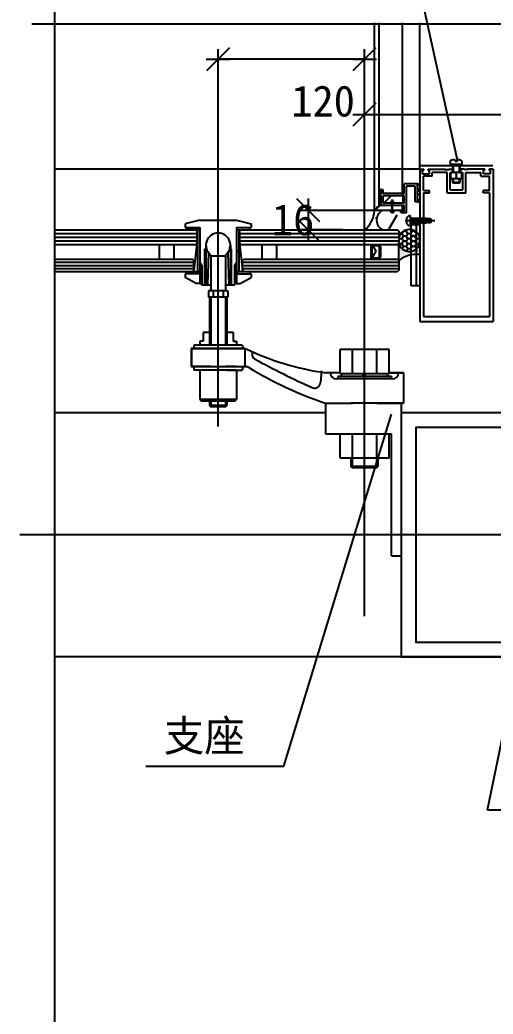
# Model space of a CAD drawing. Header units: metres. Extents: x 2349 to 5457, y 940 to 3258.
# Drawn here: x 2399 to 2787, y 1808 to 2623 of the extents above; entities that cross this region are included whole.
import ezdxf

# ---------------------------------------------------------------- set-up
doc = ezdxf.new("R2010")
doc.units = ezdxf.units.M
for name, color, linetype in [('B', 3, 'Continuous'), ('BZX', 1, 'Continuous'), ('CSX', 3, 'Continuous'), ('DHX', 4, 'Continuous'), ('LINE', 7, 'Continuous'), ('PMX', 8, 'Continuous'), ('SCREW', 6, 'Continuous'), ('SDH', 7, 'Continuous'), ('TXT', 2, 'Continuous'), ('XSX', 6, 'Continuous')]:
    doc.layers.add(name, color=color, linetype=linetype)

# ---------------------------------------------------------------- blocks, each defined once
blk = doc.blocks.new('A$C719D39D5')
at = {"layer": 'CSX'}
for p, q in [((15.8, 56.78, -342.86), (25.38, 55.94, -342.86)), ((0, 0, -342.86), (2.51, 0, -342.86))]:
    blk.add_line(p, q, dxfattribs=at)
for centre, radius, start, end in [((-624.51, 346.74, -342.86), 718.57, 331.32, 335.58), ((24.95, 50.96, -342.86), 5, 344.88, 85), ((2.51, 4, -342.86), 4, 270, 328.41)]:
    blk.add_arc(centre, radius, start, end, dxfattribs=at)
blk = doc.blocks.new('SK-01')
at = {"color": 3}
for points in [[(-41.52, 76.95), (-41.52, -48.05)], [(-41.52, 76.95), (-38.27, 76.95)], [(-39.32, 75.95), (-38.27, 75.95)], [(-39.32, 72.95), (-39.32, 75.95)], [(-38.27, 75.95), (-38.27, 76.95)], [(-34.77, 76.95), (-20.77, 76.95)], [(-34.77, 75.95), (-34.77, 76.95)], [(-34.77, 75.95), (-33.72, 75.95)], [(-33.72, 72.95), (-33.72, 75.95)], [(-19.27, 73.95), (-31.52, 73.95)], [(-31.52, 70.95), (-31.52, 73.95)], [(-26.58, 76.95), (-20.77, 76.95)], [(-20.77, 76.95), (-20.77, 76.45)], [(-20.77, 76.45), (-17.77, 76.45)], [(-19.27, 57.45), (-19.27, 73.95)], [(-17.77, 76.95), (-14.77, 76.95)], [(-17.77, 76.95), (-17.77, 76.45)], [(-16.77, 59.95), (-16.77, 73.95)], [(-16.77, 73.95), (-14.77, 73.95)], [(-14.77, 76.95), (-14.77, 73.95)], [(-5.27, 76.95), (-8.27, 76.95)], [(-8.27, 76.95), (-8.27, 73.95)], [(-8.27, 73.95), (-6.27, 73.95)], [(-6.27, 59.95), (-6.27, 73.95)], [(-5.27, 76.95), (-5.27, 76.45)], [(-2.27, 76.45), (-5.27, 76.45)], [(-3.77, 73.95), (8.48, 73.95)], [(-3.77, 57.45), (-3.77, 73.95)], [(11.73, 76.95), (-2.27, 76.95)], [(-2.27, 76.95), (-2.27, 76.45)], [(8.48, 70.95), (8.48, 73.95)], [(10.68, 72.95), (10.68, 75.95)], [(11.73, 75.95), (10.68, 75.95)], [(11.73, 75.95), (11.73, 76.95)], [(18.48, 76.95), (15.23, 76.95)], [(15.23, 75.95), (15.23, 76.95)], [(16.28, 75.95), (15.23, 75.95)], [(16.28, 72.95), (16.28, 75.95)], [(18.48, 76.95), (18.48, -48.05)], [(-39.32, 72.95), (-33.72, 72.95)], [(-38.52, 59.45), (-38.52, 70.95)], [(-31.52, 70.95), (-38.52, 70.95)], [(8.48, 70.95), (15.48, 70.95)], [(16.28, 72.95), (10.68, 72.95)], [(15.48, 59.45), (15.48, 70.95)], [(-38.52, 59.45), (-33.52, 59.45)], [(-38.52, 57.45), (-38.52, -44.05)], [(-38.52, 57.45), (-33.52, 57.45)], [(-33.52, 57.45), (-33.52, 59.45)], [(-19.27, 57.45), (-3.77, 57.45)], [(-16.77, 59.95), (-6.27, 59.95)], [(10.48, 57.45), (10.48, 59.45)], [(15.48, 59.45), (10.48, 59.45)], [(15.48, 57.45), (10.48, 57.45)], [(15.48, 57.45), (15.48, -44.05)], [(-41.52, -48.05), (18.48, -48.05)], [(-38.52, -44.05), (15.48, -44.05)]]:
    blk.add_lwpolyline(points, dxfattribs=at)
blk = doc.blocks.new('ST48X16')
at = {"layer": 'LINE'}
for p, q in [((0, 19.53), (0, -4.91)), ((-2.01, -0.75), (2.01, -0.75))]:
    blk.add_line(p, q, dxfattribs=at)
at = {"layer": 'SCREW'}
for p, q in [((-1.73, 15.84), (0, 17.29)), ((-1.43, 12.49), (0.25, 17.08)), ((0, 17.29), (1.73, 15.84)), ((-2.16, 11.27), (2.16, 12.03)), ((-2.16, 9.76), (2.16, 10.53)), ((-2.16, 8.44), (2.16, 9.2)), ((-1.73, 12.94), (-2.01, 12.68)), ((-2.01, 12.68), (-1.31, 12.81)), ((-2.01, 12.68), (-1.73, 12.42)), ((-1.91, 14.2), (-0.73, 14.41)), ((-1.73, 14.38), (-1.73, 15.84)), ((-1.73, 12.94), (-1.73, 14.03)), ((-1.22, 13.06), (-1.73, 12.94)), ((-1.73, 12.42), (-1.43, 12.49)), ((-1.73, 12.42), (-1.73, 11.62)), ((-1.73, 10.92), (-1.73, 10.11)), ((-1.73, 9.6), (-1.73, 8.79)), ((-1.73, 9.44), (-1.73, 8.64)), ((1.73, 15.84), (1.73, 13.58)), ((1.73, 13.58), (2.01, 13.32)), ((2.01, 13.32), (1.73, 13.06)), ((1.73, 13.06), (1.73, 12.38)), ((1.73, 11.68), (1.73, 10.87)), ((1.73, 10.2), (1.73, 9.4)), ((1.73, 8.86), (1.73, 8.05)), ((1.73, 8.7), (1.73, 7.9)), ((-2.16, 6.94), (2.16, 7.7)), ((-2.16, 5.44), (2.16, 6.2)), ((-2.16, 3.93), (2.16, 4.7)), ((-2.16, 2.43), (2.16, 3.19)), ((-2.16, 0.93), (2.16, 1.69)), ((-2.11, -0.67), (2.16, 0.03)), ((-1.73, 8.09), (-1.73, 7.29)), ((-1.73, 6.59), (-1.73, 5.79)), ((-1.73, 5.09), (-1.73, 4.28)), ((-1.73, 0.58), (-1.73, 4.13)), ((-1.73, 3.58), (-1.73, 2.78)), ((-1.73, 3.43), (-1.73, 2.63)), ((-1.73, 2.08), (-1.73, 1.28)), ((-1.73, 1.93), (-1.73, 1.12)), ((-1.73, 0.42), (-1.73, -0.38)), ((1.73, 0.38), (-1.73, -0.38)), ((1.73, 7.35), (1.73, 6.55)), ((1.73, 5.85), (1.73, 5.04)), ((1.73, 4.35), (1.73, 3.54)), ((1.73, 4.19), (1.73, 3.39)), ((1.73, 2.84), (1.73, 2.04)), ((1.73, 2.69), (1.73, 1.88)), ((1.73, 1.34), (1.73, 0.54)), ((1.73, 1.19), (1.73, 0.38)), ((2.16, 0.03), (1.73, 0.38)), ((2.01, -0.09), (2.16, 0.03)), ((-4.28, -0.75), (4.28, -0.75)), ((-1.73, -0.38), (-2.11, -0.67)), ((-2.11, -0.67), (-2.01, -0.75)), ((-0.25, -0.75), (2.01, -0.09)), ((2.01, -0.09), (2.01, -0.75))]:
    blk.add_line(p, q, dxfattribs=at)
for points in [[(1.73, 11.68), (2.16, 12.03), (1.73, 12.38), (-1.73, 11.62), (-2.16, 11.27), (-1.73, 10.92)], [(1.73, 10.18), (2.16, 10.53), (1.73, 10.87), (-1.73, 10.11), (-2.16, 9.76), (-1.73, 9.41)], [(1.73, 8.86), (2.16, 9.2), (1.73, 9.55), (-1.73, 8.79), (-2.16, 8.44), (-1.73, 8.09)], [(-1.73, 14.38), (-0.73, 14.41), (-1.73, 14.03), (-1.91, 14.2)], [(1.73, 7.35), (2.16, 7.7), (1.73, 8.05), (-1.73, 7.29), (-2.16, 6.94), (-1.73, 6.59)], [(1.73, 5.85), (2.16, 6.2), (1.73, 6.55), (-1.73, 5.79), (-2.16, 5.44), (-1.73, 5.09)], [(1.73, 4.35), (2.16, 4.7), (1.73, 5.04), (-1.73, 4.28), (-2.16, 3.93), (-1.73, 3.58)], [(1.73, 2.84), (2.16, 3.19), (1.73, 3.54), (-1.73, 2.78), (-2.16, 2.43), (-1.73, 2.08)], [(1.73, 1.34), (2.16, 1.69), (1.73, 2.04), (-1.73, 1.28), (-2.16, 0.93), (-1.73, 0.58)]]:
    blk.add_lwpolyline(points, close=True, dxfattribs=at)
blk.add_lwpolyline([(-4.28, -0.75, 0.4), (-0.4, -3.75), (-0.4, -3.31), (0.4, -3.31), (0.4, -3.75, 0.4), (4.28, -0.75)], format="xyb", dxfattribs=at)
for centre, radius, start, end in [((-1.79, 18.13), 2.29, 271.51, 332.84), ((-0.47, 16.2), 3.83, 255.54, 304.95)]:
    blk.add_arc(centre, radius, start, end, dxfattribs=at)
blk = doc.blocks.new('A$C3AE73DB5')
at = {"layer": 'CSX'}
for p, q in [((0, 18), (0, 48)), ((0, 48), (22, 48)), ((4, 18), (4, 44)), ((4, 44), (18, 44)), ((18, 0), (18, 44)), ((22, 32), (22, 48)), ((56, 38), (60, 38)), ((56, 32), (56, 38)), ((60, 12), (60, 38)), ((0, 18), (4, 18)), ((22, 32), (56, 32)), ((22, 16), (22, 28)), ((22, 28), (56, 28)), ((56, 16), (56, 28)), ((18, 0), (26, 0)), ((22, 16), (56, 16)), ((22, 12), (60, 12)), ((22, 3), (22, 12)), ((22, 3), (29, 3)), ((29, 3), (26, 0))]:
    blk.add_line(p, q, dxfattribs=at)
blk = doc.blocks.new('CC')
blk.add_line((-24.24, 0), (24.24, 0))
blk.add_lwpolyline([(-23.48, -23.39), (23.76, 23.82)])

msp = doc.modelspace()

# ---------------------------------------------------------------- hatches: boundary and pattern name
h = msp.add_hatch()
h.set_pattern_fill('DOTS', scale=10)
h.paths.add_polyline_path([(2696.2, 2450.77), (2681.37, 2450.77, 0.21), (2689.37, 2466.77), (2696, 2466.77, 0.61)])
h = msp.add_hatch()
h.set_pattern_fill('HONEY', scale=15)
h.paths.add_polyline_path([(2704.24, 2450.77), (2696.2, 2450.77, -0.61), (2696, 2466.77), (2702.3, 2466.77, 0.83), (2705.38, 2466.2, -0.57)])
at = {"layer": 'CSX'}
h = msp.add_hatch(dxfattribs=at)
h.set_pattern_fill('ANSI31', scale=5)
h.paths.add_polyline_path([(2694.37, 2483.75), (2693.37, 2483.75), (2693.37, 2470.75), (2694.37, 2470.75)])
h = msp.add_hatch(dxfattribs=at)
h.set_pattern_fill('ANSI31', scale=5)
h.paths.add_polyline_path([(2694.67, 2483.75), (2693.67, 2483.75), (2693.67, 2470.75), (2694.67, 2470.75)])
h = msp.add_hatch(dxfattribs=at)
h.set_pattern_fill('ANSI31', scale=5)
h.paths.add_polyline_path([(2694.67, 2483.75), (2693.67, 2483.75), (2693.67, 2470.75), (2694.67, 2470.75)])
h = msp.add_hatch(dxfattribs=at)
h.set_pattern_fill('ANSI31', scale=5)
h.paths.add_polyline_path([(2694.67, 2483.75), (2693.67, 2483.75), (2693.67, 2470.75), (2694.67, 2470.75)])
h = msp.add_hatch(dxfattribs=at)
h.set_pattern_fill('ANSI31', scale=5)
h.paths.add_polyline_path([(2694.67, 2483.75), (2693.67, 2483.75), (2693.67, 2470.75), (2694.67, 2470.75)])
h = msp.add_hatch(dxfattribs=at)
h.set_pattern_fill('ANSI31', scale=10)
h.paths.add_polyline_path([(2696.67, 2478.75), (2711.67, 2478.75), (2713.67, 2478.75), (2713.67, 2472.75), (2705.57, 2472.75, 1), (2702.8, 2472.75), (2696.67, 2472.75)])
h = msp.add_hatch(dxfattribs=at)
h.set_pattern_fill('ANSI31', scale=10)
h.paths.add_polyline_path([(2696.67, 2478.75), (2711.67, 2478.75), (2713.67, 2478.75), (2713.67, 2472.75), (2705.57, 2472.75, 1), (2702.8, 2472.75), (2696.67, 2472.75)])
h = msp.add_hatch(dxfattribs=at)
h.set_pattern_fill('ANSI31', scale=10)
h.paths.add_polyline_path([(2696.67, 2478.75), (2711.67, 2478.75), (2713.67, 2478.75), (2713.67, 2472.75), (2705.57, 2472.75, 1), (2702.8, 2472.75), (2696.67, 2472.75)])
h = msp.add_hatch(dxfattribs=at)
h.set_pattern_fill('ANSI31', scale=10)
h.paths.add_polyline_path([(2696.67, 2478.75), (2711.67, 2478.75), (2713.67, 2478.75), (2713.67, 2472.75), (2705.57, 2472.75, 1), (2702.8, 2472.75), (2696.67, 2472.75)])
at = {"layer": 'PMX'}
h = msp.add_hatch(dxfattribs=at)
h.set_pattern_fill('ANSI37', scale=18)
h.paths.add_polyline_path([(2546.37, 2452.77), (2536.83, 2452.77), (2538.6, 2450.77), (2546.37, 2450.77)])
h.paths.add_polyline_path([(2536.83, 2452.77), (2535.37, 2452.77), (2535.37, 2450.77), (2538.6, 2450.77)])
h.paths.add_polyline_path([(2587.37, 2452.77), (2576.37, 2452.77), (2576.37, 2450.77), (2587.37, 2450.77)])
h.paths.add_polyline_path([(2578.37, 2450.77), (2576.78, 2450.77), (2576.37, 2450.36), (2576.37, 2416.77), (2578.37, 2416.77)])
h.paths.add_polyline_path([(2546.37, 2450.77), (2544.37, 2450.77), (2544.37, 2424.58), (2545.89, 2423.06), (2546.37, 2423.54)])
h.paths.add_polyline_path([(2546.37, 2422.58), (2545.89, 2423.06), (2544.37, 2421.54), (2544.37, 2416.77), (2546.37, 2416.77)])
h.paths.add_polyline_path([(2544.37, 2424.58), (2544.37, 2421.54), (2545.89, 2423.06)])
h.paths.add_polyline_path([(2546.37, 2416.77), (2535.37, 2416.77), (2535.37, 2414.77), (2546.37, 2414.77)])
h.paths.add_polyline_path([(2587.37, 2416.77), (2576.37, 2416.77), (2576.37, 2414.77), (2587.37, 2414.77)])
h = msp.add_hatch(dxfattribs=at)
h.set_pattern_fill('HEX', scale=5)
h.paths.add_polyline_path([(2693.37, 2428.77), (2692.37, 2427.77), (2687.37, 2427.77), (2687.37, 2437.77), (2692.37, 2437.77), (2693.37, 2436.77)])
h = msp.add_hatch(dxfattribs=at)
h.set_pattern_fill('HEX', scale=5)
h.paths.add_polyline_path([(2693.37, 2436.77), (2692.37, 2437.77), (2687.37, 2437.77), (2687.37, 2427.77), (2692.37, 2427.77), (2693.37, 2428.77)])
h = msp.add_hatch(dxfattribs=at)
h.set_pattern_fill('ANSI37', scale=18)
h.paths.add_polyline_path([(2708.37, 2438.77), (2709.37, 2439.77), (2709.37, 2425.77), (2708.37, 2426.77), (2692.79, 2426.77), (2694.37, 2428.36), (2694.37, 2437.18), (2692.79, 2438.77)])
h = msp.add_hatch(dxfattribs=at)
h.set_pattern_fill('ANSI37', scale=18)
h.paths.add_polyline_path([(2708.37, 2438.77), (2709.37, 2439.77), (2709.37, 2425.77), (2708.37, 2426.77), (2692.79, 2426.77), (2694.37, 2428.36), (2694.37, 2437.18), (2692.79, 2438.77)])

# ---------------------------------------------------------------- linework, layer by layer
for p, q in [((2726.67, 2500.77), (2726.67, 2620.5)), ((2752.04, 2504.78), (2752.04, 2503.77)), ((2753.37, 2503.77), (2753.37, 2497.77)), ((2753.87, 2503.77), (2753.87, 2497.77)), ((2756.38, 2504.78), (2755.76, 2503.77)), ((2757.05, 2504.78), (2756.42, 2503.77)), ((2758.87, 2503.77), (2758.87, 2497.77)), ((2759.37, 2503.77), (2759.37, 2497.77)), ((2751.65, 2496.77), (2751.65, 2493.77)), ((2757.37, 2497.77), (2752.65, 2497.77)), ((2756.37, 2496.77), (2756.37, 2493.77)), ((2760.09, 2497.77), (2757.37, 2497.77)), ((2760.09, 2497.77), (2759.37, 2497.77)), ((2759.63, 2497.77), (2760.09, 2497.77)), ((2761.09, 2493.77), (2761.09, 2496.77)), ((2760.09, 2492.77), (2752.65, 2492.77)), ((2753.37, 2492.77), (2753.37, 2489.77)), ((2759.37, 2489.77), (2753.37, 2489.77)), ((2753.87, 2489.27), (2753.37, 2489.77)), ((2753.87, 2492.77), (2753.87, 2489.27)), ((2758.87, 2489.27), (2753.87, 2489.27)), ((2758.87, 2492.77), (2758.87, 2489.27)), ((2758.87, 2489.27), (2759.37, 2489.77)), ((2759.37, 2492.77), (2759.37, 2489.77)), ((2713.67, 2480.75), (2713.67, 2483.75)), ((2713.67, 2480.75), (2713.67, 2483.75)), ((2713.67, 2472.75), (2713.67, 2478.75)), ((2713.67, 2472.75), (2713.67, 2478.75)), ((2715.67, 2476.59), (2715.67, 2483.75)), ((2715.67, 2476.59), (2715.67, 2483.75)), ((2715.67, 2468.27), (2715.67, 2474.59)), ((2715.67, 2468.27), (2715.67, 2474.59)), ((2726.67, 2455), (2719.17, 2455)), ((2726.67, 2405), (2719.17, 2405))]:
    msp.add_line(p, q)
for points in [[(2751.62, 2506.57, -0.41), (2753.42, 2508.37)], [(2759.32, 2508.37, -0.41), (2761.12, 2506.57)]]:
    msp.add_lwpolyline(points, format="xyb")
for points in [[(2751.62, 2506.57), (2751.62, 2504.77)], [(2751.62, 2504.78), (2761.12, 2504.78)], [(2760.75, 2504.78), (2760.75, 2503.77), (2752.04, 2503.77)], [(2755.57, 2508.37), (2753.42, 2508.37)], [(2755.57, 2508.37), (2755.57, 2506.97)], [(2757.17, 2506.97), (2755.57, 2506.97)], [(2757.17, 2508.37), (2757.17, 2506.97)], [(2759.32, 2508.37), (2757.17, 2508.37)], [(2761.12, 2506.57), (2761.12, 2504.77)], [(2696.37, 2483.75), (2693.37, 2483.75)], [(2696.37, 2483.75), (2693.37, 2483.75)], [(2696.67, 2483.75), (2693.67, 2483.75)], [(2696.67, 2483.75), (2693.67, 2483.75)], [(2696.67, 2483.75), (2693.67, 2483.75)], [(2696.67, 2483.75), (2693.67, 2483.75)], [(2696.67, 2483.75), (2693.67, 2483.75)], [(2696.67, 2483.75), (2693.67, 2483.75)], [(2696.67, 2483.75), (2693.67, 2483.75)], [(2696.67, 2483.75), (2693.67, 2483.75)], [(2694.37, 2480.75), (2694.37, 2483.75)], [(2694.37, 2470.75), (2694.37, 2483.75)], [(2694.37, 2470.75), (2694.37, 2483.75)], [(2694.37, 2472.75), (2694.37, 2478.75)], [(2694.37, 2472.75), (2694.37, 2478.75)], [(2694.67, 2480.75), (2694.67, 2483.75)], [(2694.67, 2480.75), (2694.67, 2483.75)], [(2694.67, 2470.75), (2694.67, 2483.75)], [(2694.67, 2470.75), (2694.67, 2483.75)], [(2694.67, 2470.75), (2694.67, 2483.75)], [(2694.67, 2470.75), (2694.67, 2483.75)], [(2694.67, 2480.75), (2694.67, 2483.75)], [(2694.67, 2470.75), (2694.67, 2483.75)], [(2694.67, 2470.75), (2694.67, 2483.75)], [(2694.67, 2480.75), (2694.67, 2483.75)], [(2694.67, 2470.75), (2694.67, 2483.75)], [(2694.67, 2470.75), (2694.67, 2483.75)], [(2694.67, 2472.75), (2694.67, 2478.75)], [(2694.67, 2472.75), (2694.67, 2478.75)], [(2694.67, 2472.75), (2694.67, 2478.75)], [(2694.67, 2472.75), (2694.67, 2478.75)], [(2694.67, 2472.75), (2694.67, 2478.75)], [(2694.67, 2472.75), (2694.67, 2478.75)], [(2694.67, 2472.75), (2694.67, 2478.75)], [(2694.67, 2472.75), (2694.67, 2478.75)], [(2696.37, 2480.75), (2696.37, 2483.75)], [(2711.37, 2480.75), (2696.37, 2480.75)], [(2711.37, 2478.75), (2696.37, 2478.75)], [(2696.37, 2472.75), (2696.37, 2478.75)], [(2696.37, 2472.75), (2696.37, 2478.75)], [(2696.67, 2480.75), (2696.67, 2483.75)], [(2696.67, 2480.75), (2696.67, 2483.75)], [(2696.67, 2480.75), (2696.67, 2483.75)], [(2696.67, 2480.75), (2696.67, 2483.75)], [(2713.67, 2480.75), (2696.67, 2480.75)], [(2713.67, 2480.75), (2696.67, 2480.75)], [(2713.67, 2480.75), (2696.67, 2480.75)], [(2713.67, 2480.75), (2696.67, 2480.75)], [(2711.67, 2480.75), (2696.67, 2480.75)], [(2711.67, 2480.75), (2696.67, 2480.75)], [(2713.67, 2480.75), (2696.67, 2480.75)], [(2713.67, 2480.75), (2696.67, 2480.75)], [(2711.67, 2480.75), (2696.67, 2480.75)], [(2713.67, 2480.75), (2696.67, 2480.75)], [(2713.67, 2480.75), (2696.67, 2480.75)], [(2711.67, 2480.75), (2696.67, 2480.75)], [(2713.67, 2478.75), (2696.67, 2478.75)], [(2713.67, 2478.75), (2696.67, 2478.75)], [(2713.67, 2478.75), (2696.67, 2478.75)], [(2713.67, 2478.75), (2696.67, 2478.75)], [(2711.67, 2478.75), (2696.67, 2478.75)], [(2711.67, 2478.75), (2696.67, 2478.75)], [(2713.67, 2478.75), (2696.67, 2478.75)], [(2713.67, 2478.75), (2696.67, 2478.75)], [(2711.67, 2478.75), (2696.67, 2478.75)], [(2713.67, 2478.75), (2696.67, 2478.75)], [(2713.67, 2478.75), (2696.67, 2478.75)], [(2711.67, 2478.75), (2696.67, 2478.75)], [(2696.67, 2472.75), (2696.67, 2478.75)], [(2696.67, 2472.75), (2696.67, 2478.75)], [(2696.67, 2472.75), (2696.67, 2478.75)], [(2696.67, 2472.75), (2696.67, 2478.75)], [(2696.67, 2472.75), (2696.67, 2478.75)], [(2696.67, 2472.75), (2696.67, 2478.75)], [(2696.67, 2472.75), (2696.67, 2478.75)], [(2696.67, 2472.75), (2696.67, 2478.75)], [(2713.67, 2472.75), (2713.67, 2478.75)], [(2713.67, 2472.75), (2713.67, 2478.75)], [(2713.67, 2470.75), (2693.67, 2470.75)], [(2713.67, 2470.75), (2693.67, 2470.75)], [(2713.67, 2470.75), (2693.67, 2470.75)], [(2713.67, 2470.75), (2693.67, 2470.75)], [(2711.37, 2472.75), (2696.37, 2472.75)], [(2713.67, 2472.75), (2696.67, 2472.75)], [(2713.67, 2472.75), (2696.67, 2472.75)], [(2711.67, 2472.75), (2696.67, 2472.75)], [(2711.67, 2472.75), (2696.67, 2472.75)], [(2713.67, 2472.75), (2696.67, 2472.75)], [(2711.67, 2472.75), (2696.67, 2472.75)], [(2713.67, 2472.75), (2696.67, 2472.75)], [(2711.67, 2472.75), (2696.67, 2472.75)], [(2713.67, 2466.25), (2713.67, 2470.75)], [(2713.67, 2466.25), (2713.67, 2470.75)]]:
    msp.add_lwpolyline(points)
for centre, start, end in [((2752.65, 2496.77), 90, 180), ((2755.37, 2496.77), 0, 90), ((2757.37, 2496.77), 90, 180), ((2757.37, 2496.77), 90, 180), ((2760.09, 2496.77), 0, 90), ((2752.65, 2493.77), 180, 270), ((2755.37, 2493.77), 270, 0), ((2757.37, 2493.77), 180, 270), ((2760.09, 2493.77), 270, 0)]:
    msp.add_arc(centre, 1, start, end)
at = {"layer": 'B'}
msp.add_line((2719.17, 2455), (2719.17, 2405), dxfattribs=at)
at = {"layer": 'BZX'}
for p, q in [((2561.37, 2502.87), (2561.37, 2598.9)), ((2681.37, 2503.62), (2681.37, 2598.9)), ((2681.37, 2590.9), (2561.37, 2590.9)), ((2681.37, 2503.59), (2681.37, 2553.52)), ((2681.37, 2545.52), (3141.37, 2545.52)), ((2724.67, 2488.75), (2726.67, 2488.75)), ((2724.67, 2486.61), (2726.67, 2488.61)), ((2726.67, 2487.92), (2725.84, 2488.75)), ((2726.67, 2483.43), (2724.67, 2485.43)), ((2724.67, 2482.12), (2726.67, 2484.12)), ((2726.67, 2478.94), (2724.67, 2480.94)), ((2724.67, 2477.63), (2725.2, 2478.16)), ((2726.67, 2474.45), (2724.67, 2476.45)), ((2724.67, 2473.75), (2726.67, 2473.75)), ((2726.32, 2474.79), (2726.67, 2475.14)), ((2689.34, 2466.77), (2627.4, 2466.77)), ((2635.4, 2450.77), (2635.4, 2466.77)), ((2663.42, 2450.77), (2627.4, 2450.77)), ((2711.95, 2447.67), (2710.87, 2447.67)), ((2711.95, 2447.67), (2713.14, 2449.73)), ((2713.14, 2445.61), (2711.95, 2447.67)), ((2711.95, 2443.55), (2713.14, 2445.61)), ((2713.14, 2449.74), (2713.13, 2449.76)), ((2715.52, 2449.74), (2713.14, 2449.74)), ((2715.52, 2445.61), (2713.14, 2445.61)), ((2715.52, 2449.73), (2716.27, 2451.04)), ((2716.71, 2447.67), (2715.52, 2449.74)), ((2715.52, 2445.61), (2716.71, 2447.67)), ((2716.71, 2443.55), (2715.52, 2445.61)), ((2718.87, 2447.67), (2716.71, 2447.67)), ((2719.09, 2447.67), (2718.87, 2447.67)), ((2719.09, 2447.67), (2720.28, 2449.73)), ((2720.28, 2445.61), (2719.09, 2447.67)), ((2719.09, 2443.55), (2720.28, 2445.61)), ((2720.28, 2449.74), (2719.5, 2451.09)), ((2722.66, 2449.74), (2720.28, 2449.74)), ((2722.66, 2445.61), (2720.28, 2445.61)), ((2722.66, 2449.73), (2722.75, 2449.88)), ((2723.37, 2448.51), (2722.66, 2449.74)), ((2722.66, 2445.61), (2723.37, 2446.83)), ((2723.37, 2444.39), (2722.66, 2445.61)), ((2723.86, 2447.67), (2723.37, 2448.51)), ((2723.37, 2446.83), (2723.86, 2447.67)), ((2725.18, 2447.67), (2723.85, 2447.67)), ((2726.37, 2445.58), (2726.37, 2438.84)), ((2709.57, 2443.55), (2709.37, 2443.89)), ((2709.37, 2443.21), (2709.57, 2443.55)), ((2709.57, 2439.42), (2709.37, 2439.76)), ((2709.51, 2439.32), (2709.57, 2439.42)), ((2711.95, 2443.55), (2709.57, 2443.55)), ((2710.87, 2439.42), (2709.57, 2439.42)), ((2709.57, 2439.12), (2709.57, 2439.12)), ((2709.57, 2437.53), (2709.57, 2437.53)), ((2711.95, 2439.42), (2710.87, 2439.42)), ((2713.14, 2441.49), (2711.95, 2443.55)), ((2711.95, 2439.42), (2712.14, 2439.75)), ((2713.14, 2437.36), (2711.95, 2439.42)), ((2712.05, 2435.48), (2713.14, 2437.36)), ((2712.14, 2439.75), (2713.14, 2441.49)), ((2715.52, 2441.49), (2713.14, 2441.49)), ((2715.52, 2437.36), (2713.14, 2437.36)), ((2715.52, 2441.49), (2716.71, 2443.55)), ((2716.52, 2439.75), (2715.52, 2441.49)), ((2715.52, 2437.36), (2716.71, 2439.42)), ((2716.71, 2435.3), (2715.52, 2437.36)), ((2716.71, 2439.42), (2716.52, 2439.75)), ((2718.87, 2443.55), (2716.71, 2443.55)), ((2718.87, 2439.42), (2716.71, 2439.42)), ((2719.09, 2443.55), (2718.87, 2443.55)), ((2719.09, 2439.42), (2718.87, 2439.42)), ((2720.28, 2441.49), (2719.09, 2443.55)), ((2719.09, 2439.42), (2720.28, 2441.49)), ((2720.28, 2437.36), (2719.09, 2439.42)), ((2719.09, 2435.3), (2720.28, 2437.36)), ((2722.66, 2441.49), (2720.28, 2441.49)), ((2722.66, 2437.36), (2720.28, 2437.36)), ((2722.66, 2441.49), (2723.37, 2442.71)), ((2723.37, 2440.26), (2722.66, 2441.49)), ((2722.66, 2437.36), (2723.37, 2438.59)), ((2723.37, 2436.14), (2722.66, 2437.36)), ((2723.86, 2443.55), (2723.37, 2444.39)), ((2723.37, 2442.71), (2723.86, 2443.55)), ((2723.86, 2439.42), (2723.37, 2440.26)), ((2723.37, 2438.59), (2723.86, 2439.42)), ((2726.24, 2443.55), (2723.85, 2443.55)), ((2726.24, 2439.42), (2723.85, 2439.42)), ((2726.24, 2443.55), (2726.37, 2443.78)), ((2726.37, 2443.31), (2726.24, 2443.55)), ((2726.24, 2439.42), (2726.37, 2439.66)), ((2726.37, 2439.19), (2726.24, 2439.42)), ((2726.24, 2437.53), (2726.24, 2437.53)), ((2709.57, 2435.95), (2709.57, 2435.95)), ((2709.57, 2434.36), (2709.57, 2434.36)), ((2709.57, 2432.77), (2709.57, 2432.77)), ((2709.57, 2431.18), (2709.57, 2431.18)), ((2709.57, 2429.6), (2709.57, 2429.6)), ((2709.96, 2436.74), (2709.96, 2436.74)), ((2709.96, 2435.15), (2709.96, 2435.15)), ((2709.96, 2433.57), (2709.96, 2433.57)), ((2709.96, 2431.98), (2709.96, 2431.98)), ((2709.96, 2430.39), (2709.96, 2430.39)), ((2710.36, 2435.95), (2710.36, 2435.95)), ((2710.36, 2434.36), (2710.36, 2434.36)), ((2710.36, 2432.77), (2710.36, 2432.77)), ((2710.36, 2431.18), (2710.36, 2431.18)), ((2710.36, 2429.6), (2710.36, 2429.6)), ((2710.76, 2436.74), (2710.76, 2436.74)), ((2710.76, 2435.15), (2710.76, 2435.15)), ((2710.76, 2433.57), (2710.76, 2433.57)), ((2710.76, 2431.98), (2710.76, 2431.98)), ((2710.76, 2430.39), (2710.76, 2430.39)), ((2711.15, 2435.95), (2711.15, 2435.95)), ((2711.15, 2434.36), (2711.15, 2434.36)), ((2711.15, 2432.77), (2711.15, 2432.77)), ((2711.15, 2431.18), (2711.15, 2431.18)), ((2711.15, 2429.6), (2711.15, 2429.6)), ((2711.55, 2435.15), (2711.55, 2435.15)), ((2711.55, 2433.57), (2711.55, 2433.57)), ((2711.55, 2431.98), (2711.55, 2431.98)), ((2711.55, 2430.39), (2711.55, 2430.39)), ((2711.95, 2434.36), (2711.95, 2434.36)), ((2711.95, 2432.77), (2711.95, 2432.77)), ((2711.95, 2431.18), (2711.95, 2431.18)), ((2711.95, 2429.6), (2711.95, 2429.6)), ((2712.35, 2435.15), (2712.35, 2435.15)), ((2712.35, 2433.57), (2712.35, 2433.57)), ((2712.35, 2431.98), (2712.35, 2431.98)), ((2712.35, 2430.39), (2712.35, 2430.39)), ((2712.74, 2434.36), (2712.74, 2434.36)), ((2712.74, 2432.77), (2712.74, 2432.77)), ((2712.74, 2431.18), (2712.74, 2431.18)), ((2712.74, 2429.6), (2712.74, 2429.6)), ((2713.14, 2433.57), (2713.14, 2433.57)), ((2713.14, 2431.98), (2713.14, 2431.98)), ((2713.14, 2430.39), (2713.14, 2430.39)), ((2713.54, 2434.36), (2713.54, 2434.36)), ((2713.54, 2432.77), (2713.54, 2432.77)), ((2713.54, 2431.18), (2713.54, 2431.18)), ((2713.54, 2429.6), (2713.54, 2429.6)), ((2713.93, 2433.57), (2713.93, 2433.57)), ((2713.93, 2431.98), (2713.93, 2431.98)), ((2713.93, 2430.39), (2713.93, 2430.39)), ((2714.33, 2432.77), (2714.33, 2432.77)), ((2714.33, 2431.18), (2714.33, 2431.18)), ((2714.33, 2429.6), (2714.33, 2429.6)), ((2714.73, 2433.57), (2714.73, 2433.57)), ((2714.73, 2431.98), (2714.73, 2431.98)), ((2714.73, 2430.39), (2714.73, 2430.39)), ((2715.12, 2432.77), (2715.12, 2432.77)), ((2715.12, 2431.18), (2715.12, 2431.18)), ((2715.12, 2429.6), (2715.12, 2429.6)), ((2715.52, 2433.57), (2715.52, 2433.57)), ((2715.52, 2431.98), (2715.52, 2431.98)), ((2715.52, 2430.39), (2715.52, 2430.39)), ((2715.69, 2433.52), (2716.47, 2434.88)), ((2715.92, 2432.77), (2715.92, 2432.77)), ((2715.92, 2431.18), (2715.92, 2431.18)), ((2715.92, 2429.6), (2715.92, 2429.6)), ((2716.31, 2431.98), (2716.31, 2431.98)), ((2716.31, 2430.39), (2716.31, 2430.39)), ((2716.47, 2434.88), (2716.71, 2435.3)), ((2718.87, 2435.3), (2716.71, 2435.3)), ((2716.71, 2432.77), (2716.71, 2432.77)), ((2716.71, 2431.18), (2716.71, 2431.18)), ((2717.11, 2431.98), (2717.11, 2431.98)), ((2717.11, 2430.39), (2717.11, 2430.39)), ((2717.5, 2432.77), (2717.5, 2432.77)), ((2717.5, 2431.18), (2717.5, 2431.18)), ((2717.9, 2431.98), (2717.9, 2431.98)), ((2717.9, 2430.39), (2717.9, 2430.39)), ((2718.3, 2432.77), (2718.3, 2432.77)), ((2718.3, 2431.18), (2718.3, 2431.18)), ((2718.7, 2431.98), (2718.7, 2431.98)), ((2718.7, 2430.39), (2718.7, 2430.39)), ((2719.09, 2435.3), (2718.87, 2435.3)), ((2720.15, 2433.47), (2719.09, 2435.3)), ((2719.09, 2432.77), (2719.09, 2432.77)), ((2719.09, 2431.18), (2719.09, 2431.18)), ((2719.49, 2431.98), (2719.49, 2431.98)), ((2719.49, 2430.39), (2719.49, 2430.39)), ((2719.89, 2432.77), (2719.89, 2432.77)), ((2719.89, 2431.18), (2719.89, 2431.18)), ((2720.28, 2431.98), (2720.28, 2431.98)), ((2720.68, 2432.77), (2720.68, 2432.77)), ((2720.68, 2431.18), (2720.68, 2431.18)), ((2721.08, 2433.57), (2721.08, 2433.57)), ((2721.08, 2431.98), (2721.08, 2431.98)), ((2721.47, 2432.77), (2721.47, 2432.77)), ((2721.47, 2431.18), (2721.47, 2431.18)), ((2721.87, 2433.57), (2721.87, 2433.57)), ((2721.87, 2431.98), (2721.87, 2431.98)), ((2722.27, 2432.77), (2722.27, 2432.77)), ((2722.27, 2431.18), (2722.27, 2431.18)), ((2722.66, 2433.57), (2722.66, 2433.57)), ((2722.66, 2431.98), (2722.66, 2431.98)), ((2723.06, 2434.36), (2723.06, 2434.36)), ((2723.06, 2432.77), (2723.06, 2432.77)), ((2723.06, 2431.18), (2723.06, 2431.18)), ((2723.83, 2435.34), (2723.37, 2436.14)), ((2723.46, 2433.57), (2723.46, 2433.57)), ((2723.46, 2431.98), (2723.46, 2431.98)), ((2723.85, 2434.36), (2723.85, 2434.36)), ((2723.85, 2432.77), (2723.85, 2432.77)), ((2723.85, 2431.18), (2723.85, 2431.18)), ((2724.25, 2435.15), (2724.25, 2435.15)), ((2724.25, 2433.57), (2724.25, 2433.57)), ((2724.25, 2431.98), (2724.25, 2431.98)), ((2724.65, 2435.95), (2724.65, 2435.95)), ((2724.65, 2434.36), (2724.65, 2434.36)), ((2724.65, 2432.77), (2724.65, 2432.77)), ((2724.65, 2431.18), (2724.65, 2431.18)), ((2725.05, 2435.15), (2725.05, 2435.15)), ((2725.05, 2433.57), (2725.05, 2433.57)), ((2725.05, 2431.98), (2725.05, 2431.98)), ((2725.44, 2435.95), (2725.44, 2435.95)), ((2725.44, 2434.36), (2725.44, 2434.36)), ((2725.44, 2432.77), (2725.44, 2432.77)), ((2725.44, 2431.18), (2725.44, 2431.18)), ((2725.84, 2436.74), (2725.84, 2436.74)), ((2725.84, 2435.15), (2725.84, 2435.15)), ((2725.84, 2433.57), (2725.84, 2433.57)), ((2725.84, 2431.98), (2725.84, 2431.98)), ((2726.24, 2435.95), (2726.24, 2435.95)), ((2726.24, 2434.36), (2726.24, 2434.36)), ((2726.24, 2432.77), (2726.24, 2432.77)), ((2726.24, 2431.18), (2726.24, 2431.18)), ((2709.57, 2428.01), (2709.57, 2428.01)), ((2709.57, 2426.42), (2709.57, 2426.42)), ((2709.96, 2428.8), (2709.96, 2428.8)), ((2710.36, 2428.01), (2710.36, 2428.01)), ((2710.76, 2428.8), (2710.76, 2428.8)), ((2710.76, 2427.22), (2710.76, 2427.22)), ((2711.15, 2428.01), (2711.15, 2428.01)), ((2711.55, 2428.8), (2711.55, 2428.8)), ((2711.95, 2428.01), (2711.95, 2428.01)), ((2712.35, 2428.8), (2712.35, 2428.8)), ((2712.74, 2428.01), (2712.74, 2428.01)), ((2713.14, 2428.8), (2713.14, 2428.8)), ((2713.93, 2428.8), (2713.93, 2428.8)), ((2782.01, 1975.39), (2864.67, 2376.09)), ((2615.06, 2011.22), (2703.37, 2299.68))]:
    msp.add_line(p, q, dxfattribs=at)
at = {"layer": 'CSX'}
for p, q in [((2693.37, 2470.75), (2693.37, 2620.5)), ((2693.37, 2470.75), (2693.37, 2575)), ((2726.37, 2503.77), (2786.37, 2503.77)), ((2726.37, 2500.77), (2427.33, 2500.77)), ((2712.67, 2484.77), (2712.67, 2472.77)), ((2715.67, 2476.59), (2715.67, 2483.75)), ((2715.67, 2476.59), (2715.67, 2483.75)), ((2703.89, 2464.61), (2703.89, 2475.65)), ((2704.19, 2464.61), (2704.19, 2475.65)), ((2704.19, 2464.61), (2704.19, 2475.65)), ((2704.19, 2464.61), (2704.19, 2475.65)), ((2704.19, 2464.61), (2704.19, 2475.65)), ((2712.37, 2466.77), (2712.37, 2470.75)), ((2712.67, 2466.77), (2712.67, 2470.75)), ((2712.67, 2466.77), (2712.67, 2470.75)), ((2715.67, 2468.25), (2715.67, 2474.59)), ((2715.67, 2468.25), (2715.67, 2474.59)), ((2546.37, 2458.77), (2534.37, 2455.77)), ((2534.37, 2455.77), (2534.37, 2452.77)), ((2546.37, 2458.77), (2576.37, 2458.77)), ((2576.37, 2458.77), (2588.37, 2455.77)), ((2588.37, 2455.77), (2588.37, 2452.77)), ((2723.67, 2455), (2723.67, 2405)), ((2427.33, 2450.77), (2542.87, 2450.77)), ((2534.37, 2452.77), (2546.37, 2452.77)), ((2535.37, 2452.77), (2535.37, 2450.77)), ((2546.37, 2450.77), (2535.37, 2450.77)), ((2542.87, 2450.77), (2543.87, 2449.77)), ((2543.87, 2449.77), (2543.87, 2439.77)), ((2544.37, 2450.77), (2544.37, 2416.77)), ((2546.37, 2452.77), (2546.37, 2406.77)), ((2576.37, 2452.77), (2576.37, 2406.77)), ((2576.37, 2452.77), (2588.37, 2452.77)), ((2576.37, 2450.77), (2587.37, 2450.77)), ((2576.78, 2450.77), (2576.37, 2450.36)), ((2578.37, 2450.77), (2578.37, 2416.77)), ((2579.87, 2450.77), (2578.87, 2449.77)), ((2579.87, 2450.77), (2578.87, 2449.77)), ((2578.87, 2449.77), (2578.87, 2439.77)), ((2579.87, 2450.77), (2708.37, 2450.77)), ((2587.37, 2452.77), (2587.37, 2450.77)), ((2708.37, 2450.77), (2709.37, 2449.77)), ((2708.37, 2450.77), (2709.37, 2449.77)), ((2709.37, 2449.77), (2709.37, 2439.77)), ((2709.37, 2449.77), (2709.37, 2439.77)), ((2709.37, 2449.77), (2709.37, 2439.77)), ((2427.33, 2438.77), (2542.87, 2438.77)), ((2513.37, 2426.77), (2513.37, 2438.77)), ((2525.37, 2426.77), (2525.37, 2438.77)), ((2543.87, 2439.77), (2541.37, 2417.77)), ((2543.87, 2439.77), (2542.87, 2438.77)), ((2551.37, 2438.27), (2551.37, 2435.27)), ((2571.37, 2438.27), (2571.37, 2435.27)), ((2578.87, 2439.77), (2579.87, 2438.77)), ((2578.87, 2439.77), (2581.37, 2417.77)), ((2579.87, 2438.77), (2708.37, 2438.77)), ((2597.37, 2426.77), (2597.37, 2438.77)), ((2609.37, 2426.77), (2609.37, 2438.77)), ((2686.37, 2438.77), (2686.37, 2433.27)), ((2692.37, 2437.77), (2687.37, 2437.77)), ((2692.37, 2437.77), (2687.37, 2437.77)), ((2687.37, 2437.77), (2687.37, 2427.77)), ((2693.37, 2436.77), (2692.37, 2437.77)), ((2693.37, 2436.77), (2692.37, 2437.77)), ((2694.37, 2437.18), (2692.79, 2438.77)), ((2694.37, 2437.18), (2692.79, 2438.77)), ((2708.37, 2438.77), (2709.37, 2439.77)), ((2708.37, 2438.77), (2709.37, 2439.77)), ((2708.37, 2438.77), (2709.37, 2439.77)), ((2550.37, 2405.77), (2550.37, 2435.27)), ((2550.37, 2435.27), (2551.83, 2435.27)), ((2553.37, 2432.27), (2552.56, 2405.77)), ((2555.37, 2429.55), (2555.37, 2401.77)), ((2555.37, 2429.55), (2567.37, 2429.55)), ((2567.37, 2429.55), (2567.37, 2401.77)), ((2569.37, 2432.27), (2570.18, 2405.77)), ((2572.37, 2435.27), (2570.91, 2435.27)), ((2572.37, 2405.77), (2572.37, 2435.27)), ((2686.37, 2433.27), (2687.37, 2433.27)), ((2686.37, 2432.27), (2687.37, 2432.27)), ((2686.37, 2432.27), (2686.37, 2426.77)), ((2693.37, 2436.77), (2693.37, 2428.77)), ((2693.37, 2436.77), (2693.37, 2428.77)), ((2694.37, 2437.18), (2694.37, 2428.36)), ((2694.37, 2437.18), (2694.37, 2428.36)), ((2427.33, 2426.77), (2540.37, 2426.77)), ((2541.37, 2425.77), (2540.37, 2426.77)), ((2541.37, 2417.77), (2541.37, 2425.77)), ((2547.87, 2422), (2546.37, 2424.25)), ((2547.87, 2422), (2547.87, 2405.77)), ((2574.87, 2422), (2576.37, 2424.25)), ((2574.87, 2422), (2574.87, 2405.77)), ((2581.37, 2425.77), (2582.37, 2426.77)), ((2581.37, 2417.77), (2581.37, 2425.77)), ((2582.37, 2426.77), (2708.37, 2426.77)), ((2692.37, 2427.77), (2687.37, 2427.77)), ((2692.37, 2427.77), (2687.37, 2427.77)), ((2693.37, 2428.77), (2692.37, 2427.77)), ((2693.37, 2428.77), (2692.37, 2427.77)), ((2694.37, 2428.36), (2692.79, 2426.77)), ((2694.37, 2428.36), (2692.79, 2426.77)), ((2708.37, 2426.77), (2709.37, 2425.77)), ((2708.37, 2426.77), (2709.37, 2425.77)), ((2708.37, 2426.77), (2709.37, 2425.77)), ((2709.37, 2425.77), (2709.37, 2417.77)), ((2709.37, 2425.77), (2709.37, 2417.77)), ((2427.33, 2416.77), (2546.37, 2416.77)), ((2534.37, 2414.77), (2534.37, 2411.77)), ((2546.37, 2414.77), (2534.37, 2414.77)), ((2535.37, 2416.77), (2535.37, 2414.77)), ((2541.37, 2417.77), (2540.37, 2416.77)), ((2576.37, 2416.77), (2708.37, 2416.77)), ((2576.37, 2414.77), (2588.37, 2414.77)), ((2582.37, 2416.77), (2581.37, 2417.77)), ((2581.37, 2417.77), (2582.37, 2416.77)), ((2587.37, 2416.77), (2587.37, 2414.77)), ((2588.37, 2414.77), (2588.37, 2411.77)), ((2709.37, 2417.77), (2708.37, 2416.77)), ((2709.37, 2417.77), (2708.37, 2416.77)), ((2543.37, 2406.77), (2534.37, 2411.77)), ((2546.37, 2406.77), (2543.37, 2406.77)), ((2546.37, 2407.27), (2547.87, 2405.77)), ((2547.87, 2405.77), (2555.37, 2405.77)), ((2567.37, 2405.77), (2574.87, 2405.77)), ((2574.87, 2405.77), (2576.37, 2407.27)), ((2576.37, 2406.77), (2579.37, 2406.77)), ((2579.37, 2406.77), (2588.37, 2411.77)), ((2553.37, 2400.77), (2553.37, 2395.77)), ((2554.37, 2400.77), (2553.37, 2400.77)), ((2568.37, 2400.77), (2554.37, 2400.77)), ((2557.37, 2400.77), (2557.37, 2395.77)), ((2565.37, 2400.77), (2565.37, 2395.77)), ((2568.37, 2400.77), (2569.37, 2400.77)), ((2569.37, 2400.77), (2569.37, 2395.77)), ((2569.37, 2395.77), (2553.37, 2395.77)), ((2554.37, 2395.77), (2554.37, 2356.63)), ((2568.37, 2395.77), (2568.37, 2356.63)), ((2554.37, 2366.7), (2549.04, 2366.7)), ((2549.04, 2366.7), (2549.04, 2359.73)), ((2573.71, 2366.7), (2568.37, 2366.7)), ((2573.71, 2366.7), (2573.71, 2359.73)), ((2541.87, 2356.63), (2541.37, 2356.13)), ((2541.37, 2356.13), (2541.37, 2354.23)), ((2541.87, 2356.63), (2580.87, 2356.63)), ((2549.04, 2359.73), (2546.37, 2359.73)), ((2546.37, 2359.73), (2546.37, 2357.13)), ((2546.37, 2357.13), (2546.87, 2356.63)), ((2573.71, 2359.73), (2576.37, 2359.73)), ((2576.37, 2357.13), (2575.87, 2356.63)), ((2576.37, 2359.73), (2576.37, 2357.13)), ((2580.87, 2356.63), (2581.37, 2356.13)), ((2581.37, 2356.13), (2581.37, 2354.23)), ((2583.37, 2353.73), (2539.37, 2353.73)), ((2539.37, 2353.73), (2539.37, 2338.73)), ((2539.44, 2353.73), (2581.44, 2353.73)), ((2539.44, 2353.73), (2539.44, 2338.73)), ((2541.87, 2353.73), (2541.37, 2354.23)), ((2541.87, 2353.73), (2580.87, 2353.73)), ((2567.44, 2353.73), (2583.44, 2353.73)), ((2581.37, 2354.23), (2580.87, 2353.73)), ((2583.37, 2353.73), (2583.37, 2338.73)), ((2701.37, 2352.73), (2661.37, 2352.73)), ((2661.37, 2332.73), (2661.37, 2352.73)), ((2671.37, 2332.73), (2671.37, 2352.73)), ((2691.37, 2332.73), (2691.37, 2352.73)), ((2701.37, 2332.73), (2701.37, 2352.73)), ((2539.37, 2338.73), (2583.37, 2338.73)), ((2555.37, 2338.73), (2539.37, 2338.73)), ((2555.37, 2338.73), (2539.37, 2338.73)), ((2539.44, 2338.73), (2581.44, 2338.73)), ((2541.87, 2338.73), (2541.37, 2338.23)), ((2541.37, 2338.23), (2541.37, 2336.23)), ((2541.87, 2335.73), (2541.37, 2336.23)), ((2541.87, 2338.73), (2580.87, 2338.73)), ((2576.37, 2335.73), (2541.87, 2335.73)), ((2546.37, 2338.73), (2555.37, 2338.73)), ((2546.37, 2335.73), (2546.37, 2311.73)), ((2567.44, 2338.73), (2583.75, 2338.73)), ((2567.44, 2338.73), (2583.44, 2338.73)), ((2576.44, 2338.73), (2567.44, 2338.73)), ((2568.37, 2335.73), (2580.87, 2335.73)), ((2576.37, 2335.73), (2576.37, 2311.73)), ((2580.87, 2338.73), (2581.37, 2338.23)), ((2581.37, 2336.23), (2580.87, 2335.73)), ((2581.37, 2338.23), (2581.37, 2336.23)), ((2661.37, 2333.73), (2649.22, 2333.73)), ((2653.22, 2333.73), (2653.22, 2333.73)), ((2701.37, 2332.73), (2661.37, 2332.73)), ((2662.5, 2332.73), (2662.5, 2330.73)), ((2679.34, 2332.73), (2680.5, 2330.73)), ((2680.97, 2332.73), (2682.13, 2330.73)), ((2700.25, 2332.73), (2700.25, 2330.73)), ((2713.22, 2333.73), (2701.37, 2333.73)), ((2701.37, 2333.73), (2713.53, 2333.73)), ((2709.22, 2333.73), (2709.22, 2333.73)), ((2713.22, 2333.73), (2713.22, 2308.73)), ((2704.22, 2328.73), (2658.22, 2328.73)), ((2703.4, 2330.73), (2659.35, 2330.73)), ((2659.35, 2330.73), (2659.35, 2328.73)), ((2703.4, 2330.73), (2703.4, 2328.73)), ((2546.37, 2311.73), (2547.37, 2310.73)), ((2576.37, 2311.73), (2546.37, 2311.73)), ((2547.37, 2310.73), (2575.37, 2310.73)), ((2554.37, 2310.73), (2554.37, 2306.83)), ((2568.37, 2310.73), (2568.37, 2306.83)), ((2575.37, 2310.73), (2576.37, 2311.73)), ((2649.22, 2308.73), (2649.22, 2283.73)), ((2713.22, 2308.73), (2670.22, 2308.73)), ((2691.37, 2308.73), (2713.22, 2308.73)), ((2711.37, 2308.73), (2711.37, 2100.77)), ((2649.22, 2300.77), (2427.33, 2300.77)), ((2554.37, 2306.83), (2555.37, 2305.73)), ((2568.37, 2306.83), (2554.37, 2306.83)), ((2567.37, 2305.73), (2555.37, 2305.73)), ((2567.37, 2305.73), (2568.37, 2306.83)), ((2649.22, 2300.77), (2618.87, 2300.77)), ((3111.37, 2300.77), (2711.37, 2300.77)), ((2849.95, 2300.77), (2711.37, 2300.77)), ((2661.37, 2263.73), (2661.37, 2283.73)), ((2671.37, 2263.73), (2671.37, 2283.73)), ((2691.37, 2263.73), (2691.37, 2283.73)), ((2701.37, 2263.73), (2701.37, 2283.73)), ((2703.37, 2183.73), (2703.37, 2283.73)), ((2701.37, 2263.73), (2661.37, 2263.73)), ((2670.22, 2263.73), (2670.22, 2256.73)), ((2692.22, 2263.73), (2692.22, 2256.73)), ((2671.22, 2255.73), (2670.22, 2256.73)), ((2692.22, 2256.73), (2670.22, 2256.73)), ((2691.22, 2255.73), (2671.22, 2255.73)), ((2691.22, 2255.73), (2692.22, 2256.73)), ((2849.95, 2100.77), (2427.33, 2100.77)), ((2711.37, 2100.77), (3111.37, 2100.77)), ((2502.11, 2011.22), (2615.06, 2011.22)), ((2782.01, 1975.39), (2995.93, 1975.39))]:
    msp.add_line(p, q, dxfattribs=at)
for points in [[(2712.37, 2466.77), (2689.37, 2466.77), (2689.37, 2620.5)], [(2712.37, 2480.75), (2712.37, 2620.5)], [(2712.37, 2466.77), (2689.37, 2466.77), (2689.37, 2575)], [(2712.37, 2480.75), (2712.37, 2575)]]:
    msp.add_lwpolyline(points, dxfattribs=at)
msp.add_lwpolyline([(3099.37, 2288.77), (2723.37, 2288.77), (2723.37, 2112.77), (3099.37, 2112.77)], close=True, dxfattribs=at)
for centre, radius, start, end in [((2700.23, 2460.77), 12.11, 124.51, 144.55), ((2682.17, 2479.13), 14, 305.87, 323.18), ((2700.53, 2460.77), 12.11, 124.51, 144.55), ((2700.53, 2460.77), 12.11, 124.51, 144.55), ((2700.53, 2460.77), 12.11, 124.51, 144.55), ((2700.53, 2460.77), 12.11, 124.51, 144.55), ((2682.46, 2479.13), 14, 305.87, 323.18), ((2682.46, 2479.13), 14, 305.87, 323.18), ((2682.46, 2479.13), 14, 305.87, 323.18), ((2682.46, 2479.13), 14, 305.87, 323.18), ((2703.89, 2472.75), 1.38, 0, 180), ((2704.19, 2472.75), 1.38, 0, 180), ((2704.19, 2472.75), 1.38, 0, 180), ((2704.19, 2472.75), 1.38, 0, 180), ((2704.19, 2472.75), 1.38, 0, 180), ((2667.58, 2467.67), 21.81, 309.22, 357.65), ((2700.22, 2458.82), 9, 117.97, 243.45), ((2703.89, 2466.77), 1.59, 180, 0), ((2704.19, 2466.77), 1.59, 180, 0), ((2704.19, 2466.77), 1.59, 180, 0), ((2704.19, 2466.77), 1.59, 180, 0), ((2704.19, 2466.77), 1.59, 180, 0), ((2561.37, 2438.27), 10, 310.71, 229.29), ((2718.03, 2442.21), 9, 22.01, 164.11), ((-26.18, 2432.77), 2735.56, 359.85, 0.15), ((-26.18, 2432.77), 2735.56, 359.85, 0.15), ((-26.18, 2432.77), 2735.56, 359.85, 0.15), ((2718.03, 2442.21), 9, 195.89, 337.99), ((2553.87, 2429.55), 1.5, 0, 49.29), ((2568.87, 2429.55), 1.5, 130.71, 180), ((2723.68, 2407.51), 23.2, 83.35, 128.09), ((2554.37, 2401.77), 1, 270, 0), ((2568.37, 2401.77), 1, 180, 270), ((2680.25, 2553.97), 222.41, 244.2, 261.98), ((2583.75, 2333.73), 5, 57.42, 90), ((2760.74, 2630.44), 340.49, 239.21, 250.88), ((2658.22, 2333.73), 5, 180, 270), ((2704.22, 2333.73), 5, 270, 0)]:
    msp.add_arc(centre, radius, start, end, dxfattribs=at)
at = {"layer": 'DHX'}
for p, q in [((2561.37, 2289.59), (2561.37, 2502.84)), ((2681.37, 2134.03), (2681.37, 2503.59))]:
    msp.add_line(p, q, dxfattribs=at)
msp.add_lwpolyline([(5325.44, 2200.77), (2398.93, 2200.77)], dxfattribs=at)
at = {"layer": 'SDH'}
for p, q in [((2427.33, 2640.03), (2427.33, 1257.47)), ((2408.69, 2619.88), (3149.2, 2619.88))]:
    msp.add_line(p, q, dxfattribs=at)
at = {"layer": 'XSX'}
for p, q in [((2700.02, 2767.92), (2757.17, 2508.37)), ((2427.33, 2447.77), (2543.87, 2447.77)), ((2578.87, 2447.77), (2709.37, 2447.77)), ((2427.33, 2444.77), (2543.87, 2444.77)), ((2427.33, 2441.77), (2543.87, 2441.77)), ((2578.87, 2444.77), (2709.37, 2444.77)), ((2578.87, 2441.77), (2709.37, 2441.77)), ((2551.37, 2435.27), (2551.37, 2405.77)), ((2571.37, 2435.27), (2571.37, 2405.77)), ((2427.33, 2424.27), (2541.37, 2424.27)), ((2427.33, 2421.77), (2541.37, 2421.77)), ((2581.37, 2424.27), (2709.37, 2424.27)), ((2581.37, 2421.77), (2709.37, 2421.77)), ((2427.33, 2419.27), (2541.37, 2419.27)), ((2581.37, 2419.27), (2709.37, 2419.27)), ((2555.37, 2395.77), (2555.37, 2356.63)), ((2567.37, 2395.77), (2567.37, 2356.63)), ((2555.37, 2310.73), (2555.37, 2305.73)), ((2567.37, 2310.73), (2567.37, 2305.73)), ((2649.22, 2308.73), (2671.37, 2308.73)), ((2691.37, 2308.73), (2701.37, 2308.73)), ((2649.22, 2283.73), (2703.37, 2283.73)), ((2671.22, 2263.73), (2671.22, 2255.73)), ((2691.22, 2263.73), (2691.22, 2255.73)), ((2703.37, 2183.73), (2711.37, 2183.73))]:
    msp.add_line(p, q, dxfattribs=at)

# ---------------------------------------------------------------- block references
at = {"xscale": 0.4, "yscale": 0.4, "zscale": 0.4}
for p in [(2561.37, 2590.9), (2681.37, 2590.9), (2681.37, 2545.52)]:
    msp.add_blockref('CC', p, dxfattribs=at)
at = {"xscale": 0.4, "yscale": 0.4, "zscale": 0.4, "rotation": 90}
for p in [(2635.4, 2466.77), (2635.4, 2450.77)]:
    msp.add_blockref('CC', p, dxfattribs=at)
at = {"rotation": 270}
msp.add_blockref('A$C719D39D5', (2589.24, 2351.03, 342.86), dxfattribs=at)
at = {"layer": 'CSX'}
msp.add_blockref('SK-01', (2768.18, 2423.82), dxfattribs=at)
at = {"layer": 'CSX', "rotation": 270}
msp.add_blockref('ST48X16', (2719.42, 2458.4), dxfattribs=at)
at = {"layer": 'XSX', "xscale": -0.5, "yscale": 0.5, "zscale": 0.5}
msp.add_blockref('A$C3AE73DB5', (2724.67, 2464.75), dxfattribs=at)

# ---------------------------------------------------------------- texts
at = {"layer": 'BZX', "char_height": 25.5, "attachment_point": 1}
for s, insert in [('\\A1;120', (2621.37, 2569.32)), ('\\A1;16', (2605.49, 2471.99))]:
    msp.add_mtext(s, dxfattribs=dict(at, insert=insert))
at = {"layer": 'TXT'}
msp.add_text('支座', height=25.5, dxfattribs=at).set_placement((2516.85, 2023.28))

doc.saveas('drawing.dxf')
